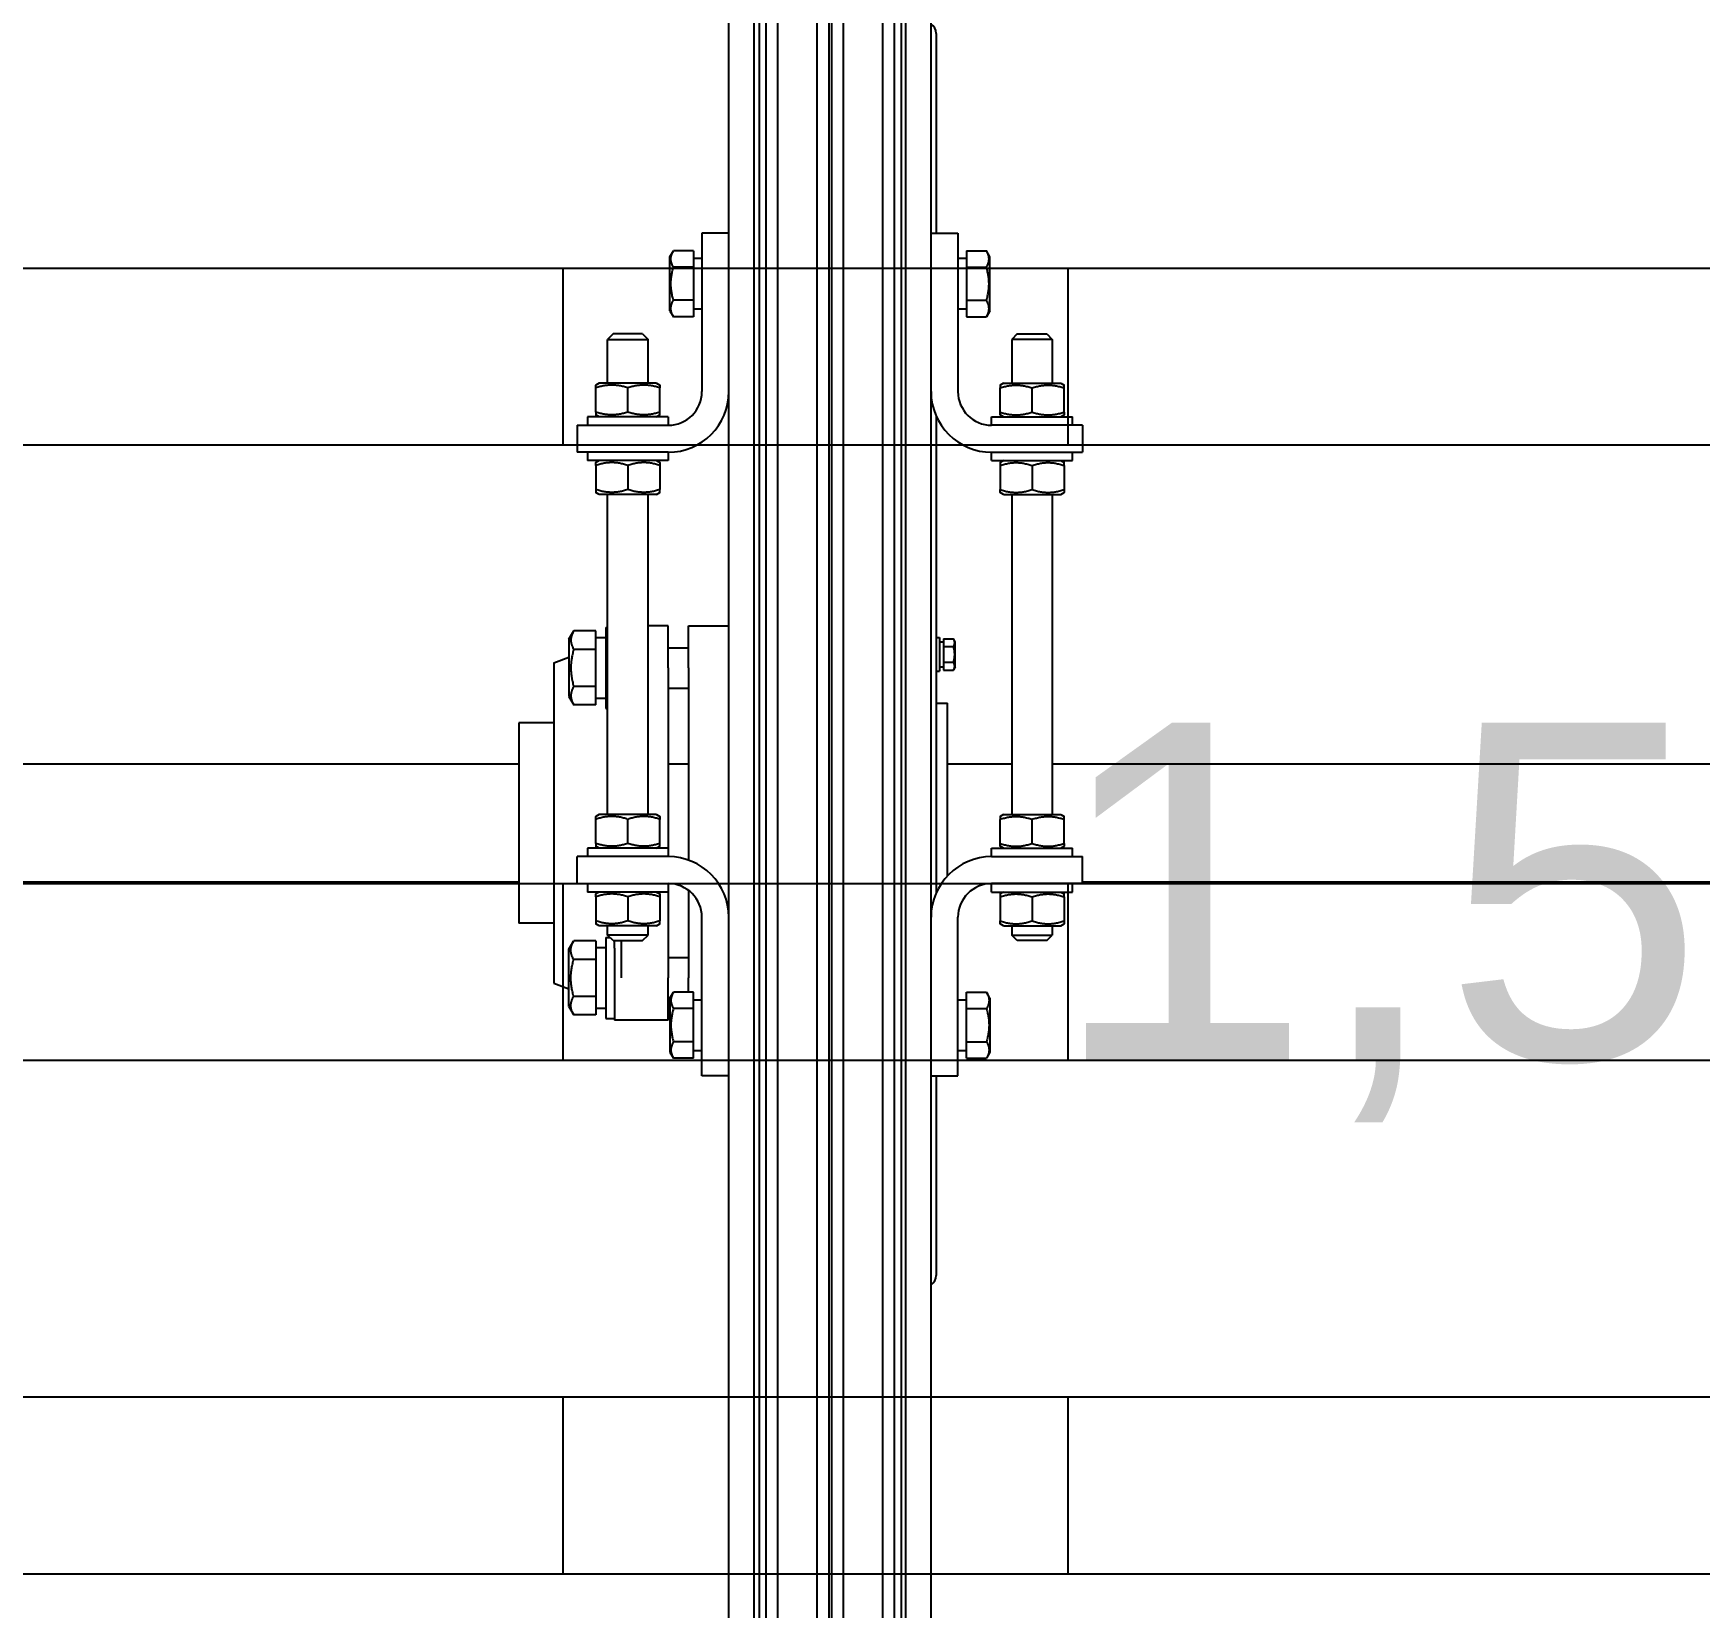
# Model space of a CAD drawing. Header units: millimetres. Extents: x -383313 to -161684, y -117025 to 99224.
# Drawn here: x -332579.1 to -332084.4, y 30112 to 30579.1 of the extents above; entities that cross this region are included whole.
import ezdxf

# ---------------------------------------------------------------- set-up
doc = ezdxf.new("R2010")
doc.units = ezdxf.units.MM
doc.header["$MEASUREMENT"] = 0
doc.layers.add('PV-F89', color=7, linetype='Continuous')
doc.styles.add('PSTUDIO', font='arial.ttf')

# ---------------------------------------------------------------- blocks, each defined once
blk = doc.blocks.new('паллета1')
at = {"color": 44}
for p, q in [((282.5, -600), (282.5, 600)), ((335, 600), (335, -600)), ((465, -600), (465, 600)), ((517.5, -600), (517.5, 600)), ((617.5, 600), (617.5, -600)), ((670, 600), (670, -600)), ((335, 75), (282.5, 75)), ((517.5, 75), (465, 75)), ((670, 75), (617.5, 75)), ((282.5, -75), (335, -75)), ((465, -75), (517.5, -75)), ((617.5, -75), (670, -75))]:
    blk.add_line(p, q, dxfattribs=at)
blk = doc.blocks.new('*U149')
at = {"layer": 'PV-F89'}
for p, q in [((2330.35, 1882.47), (2330.35, 1536.27)), ((2365.35, 1882.47), (2365.35, 1536.27)), ((2377.6, 1536.27), (2318.1, 1536.27)), ((2318.1, 1525.87), (2318.1, 1536.27)), ((2377.6, 1525.87), (2377.6, 1536.27)), ((2300.3, 1525.87), (2298.66, 1521.37)), ((2395.4, 1525.87), (2300.3, 1525.87)), ((2395.4, 1525.87), (2397.04, 1521.37)), ((2293.35, 1521.37), (2290.88, 1519.94)), ((2290.88, 1513.37), (2290.88, 1519.94)), ((2293.35, 1521.37), (2310.35, 1521.37)), ((2296.36, 1513.37), (2296.36, 1519.94)), ((2307.33, 1513.37), (2307.33, 1519.94)), ((2310.35, 1521.37), (2312.82, 1519.94)), ((2312.82, 1513.37), (2312.82, 1519.94)), ((2329.85, 1518.87), (2329.85, 1491.87)), ((2329.85, 1518.87), (2337.85, 1518.87)), ((2337.85, 1491.87), (2337.85, 1518.87)), ((2385.35, 1521.37), (2382.88, 1519.94)), ((2382.88, 1513.37), (2382.88, 1519.94)), ((2402.35, 1521.37), (2385.35, 1521.37)), ((2388.36, 1513.37), (2388.36, 1519.94)), ((2399.33, 1513.37), (2399.33, 1519.94)), ((2402.35, 1521.37), (2404.82, 1519.94)), ((2404.82, 1513.37), (2404.82, 1519.94)), ((2457.85, 1491.87), (2457.85, 1518.87)), ((2465.85, 1518.87), (2457.85, 1518.87)), ((2465.85, 1518.87), (2465.85, 1491.87)), ((2327.35, 1491.87), (2327.35, 1515.87)), ((2329.85, 1515.87), (2327.35, 1515.87)), ((2340.35, 1515.87), (2337.85, 1515.87)), ((2340.35, 1491.87), (2340.35, 1515.87)), ((2455.35, 1491.87), (2455.35, 1515.87)), ((2457.85, 1515.87), (2455.35, 1515.87)), ((2468.35, 1515.87), (2465.85, 1515.87)), ((2468.35, 1491.87), (2468.35, 1515.87)), ((2313.85, 1510.37), (2289.85, 1510.37)), ((2289.85, 1510.37), (2289.85, 1507.87)), ((2296.36, 1513.37), (2290.88, 1513.37)), ((2292.85, 1513.37), (2292.85, 1510.37)), ((2307.33, 1513.37), (2296.36, 1513.37)), ((2312.82, 1513.37), (2307.33, 1513.37)), ((2310.85, 1513.37), (2310.85, 1510.37)), ((2312.95, 1508.27), (2314.55, 1509.87)), ((2313.85, 1510.37), (2313.85, 1509.17)), ((2314.55, 1497.87), (2314.55, 1509.87)), ((2314.55, 1509.87), (2317.35, 1509.87)), ((2317.35, 1512.37), (2317.93, 1513.37)), ((2317.35, 1503.87), (2317.35, 1512.37)), ((2325.92, 1513.37), (2318.78, 1513.37)), ((2327.35, 1512.37), (2326.77, 1513.37)), ((2340.35, 1512.37), (2340.93, 1513.37)), ((2341.78, 1513.37), (2348.92, 1513.37)), ((2350.35, 1512.37), (2349.77, 1513.37)), ((2350.35, 1503.87), (2350.35, 1512.37)), ((2350.35, 1509.87), (2445.35, 1509.87)), ((2405.85, 1510.37), (2381.85, 1510.37)), ((2381.85, 1510.37), (2381.85, 1509.87)), ((2382.88, 1513.37), (2388.36, 1513.37)), ((2384.85, 1513.37), (2384.85, 1510.37)), ((2388.36, 1513.37), (2399.33, 1513.37)), ((2399.33, 1513.37), (2404.82, 1513.37)), ((2402.85, 1513.37), (2402.85, 1510.37)), ((2405.85, 1510.37), (2405.85, 1509.87)), ((2445.35, 1512.37), (2445.93, 1513.37)), ((2445.35, 1503.87), (2445.35, 1512.37)), ((2453.92, 1513.37), (2446.78, 1513.37)), ((2455.35, 1512.37), (2454.77, 1513.37)), ((2468.35, 1512.37), (2468.93, 1513.37)), ((2469.78, 1513.37), (2476.92, 1513.37)), ((2478.35, 1512.37), (2477.77, 1513.37)), ((2478.35, 1503.87), (2478.35, 1512.37)), ((2478.35, 1509.87), (2491.35, 1509.87)), ((2491.35, 1509.87), (2491.35, 1497.87)), ((2492.95, 1508.27), (2491.35, 1509.87)), ((2310.69, 1507.87), (2289.35, 1507.87)), ((2289.35, 1505.87), (2289.35, 1507.87)), ((2289.35, 1491.87), (2289.35, 1505.87)), ((2312.95, 1505.87), (2301.85, 1505.87)), ((2310.69, 1507.87), (2312.95, 1507.87)), ((2312.95, 1508.27), (2312.95, 1499.47)), ((2317.35, 1495.37), (2317.35, 1503.87)), ((2325.92, 1503.87), (2318.78, 1503.87)), ((2341.78, 1503.87), (2348.92, 1503.87)), ((2350.35, 1495.37), (2350.35, 1503.87)), ((2445.35, 1495.37), (2445.35, 1503.87)), ((2453.92, 1503.87), (2446.78, 1503.87)), ((2469.78, 1503.87), (2476.92, 1503.87)), ((2478.35, 1495.37), (2478.35, 1503.87)), ((2492.95, 1499.47), (2492.95, 1508.27)), ((2312.95, 1499.47), (2314.55, 1497.87)), ((2492.95, 1499.47), (2491.35, 1497.87)), ((2314.55, 1497.87), (2317.35, 1497.87)), ((2317.35, 1495.37), (2317.93, 1494.37)), ((2325.92, 1494.37), (2318.78, 1494.37)), ((2327.35, 1495.37), (2326.77, 1494.37)), ((2340.35, 1495.37), (2340.93, 1494.37)), ((2341.78, 1494.37), (2348.92, 1494.37)), ((2350.35, 1495.37), (2349.77, 1494.37)), ((2350.35, 1497.87), (2445.35, 1497.87)), ((2406.35, 1491.87), (2406.35, 1497.87)), ((2445.35, 1495.37), (2445.93, 1494.37)), ((2453.92, 1494.37), (2446.78, 1494.37)), ((2455.35, 1495.37), (2454.77, 1494.37)), ((2468.35, 1495.37), (2468.93, 1494.37)), ((2469.78, 1494.37), (2476.92, 1494.37)), ((2478.35, 1495.37), (2477.77, 1494.37)), ((2478.35, 1497.87), (2491.35, 1497.87)), ((2279.85, 1491.37), (2278.03, 1490.32)), ((2278.03, 1484.37), (2278.03, 1490.32)), ((2295.85, 1491.37), (2279.85, 1491.37)), ((2282.94, 1484.37), (2282.94, 1490.32)), ((2289.35, 1491.87), (2301.85, 1491.87)), ((2292.76, 1484.37), (2292.76, 1490.32)), ((2295.85, 1491.37), (2295.85, 1491.87)), ((2295.85, 1491.37), (2297.66, 1490.32)), ((2297.66, 1484.37), (2297.66, 1490.32)), ((2327.35, 1491.87), (2301.85, 1491.87)), ((2307.85, 1485.87), (2307.85, 1491.87)), ((2329.85, 1491.87), (2327.35, 1491.87)), ((2340.35, 1491.87), (2337.85, 1491.87)), ((2393.85, 1491.87), (2340.35, 1491.87)), ((2365.35, 1491.87), (2365.35, 1485.87)), ((2387.85, 1491.87), (2387.85, 1485.87)), ((2393.85, 1491.87), (2406.35, 1491.87)), ((2399.85, 1491.87), (2399.85, 1485.87)), ((2457.85, 1491.87), (2455.35, 1491.87)), ((2468.35, 1491.87), (2465.85, 1491.87)), ((2499.85, 1491.37), (2498.03, 1490.32)), ((2498.03, 1484.37), (2498.03, 1490.32)), ((2499.85, 1491.37), (2515.85, 1491.37)), ((2502.94, 1484.37), (2502.94, 1490.32)), ((2512.76, 1484.37), (2512.76, 1490.32)), ((2515.85, 1491.37), (2517.66, 1490.32)), ((2517.66, 1484.37), (2517.66, 1490.32)), ((2278.03, 1484.37), (2282.94, 1484.37)), ((2280.35, 1484.37), (2280.35, 1481.87)), ((2282.94, 1484.37), (2292.76, 1484.37)), ((2292.76, 1484.37), (2297.66, 1484.37)), ((2295.35, 1484.37), (2295.35, 1481.87)), ((2297.66, 1485.87), (2301.85, 1485.87)), ((2327.85, 1485.87), (2301.85, 1485.87)), ((2393.85, 1485.87), (2336.82, 1485.87)), ((2393.85, 1485.87), (2406.35, 1485.87)), ((2406.35, 1485.87), (2406.35, 1473.87)), ((2502.94, 1484.37), (2498.03, 1484.37)), ((2500.35, 1481.87), (2500.35, 1484.37)), ((2512.76, 1484.37), (2502.94, 1484.37)), ((2517.66, 1484.37), (2512.76, 1484.37)), ((2515.35, 1481.87), (2515.35, 1484.37)), ((2272.85, 1481.87), (2319.85, 1481.87)), ((2272.85, 1473.87), (2272.85, 1481.87)), ((2522.85, 1481.87), (2475.85, 1481.87)), ((2522.85, 1473.87), (2522.85, 1481.87)), ((1757.85, 1473.87), (3037.85, 1473.87)), ((1757.85, 1466.37), (3037.85, 1466.37)), ((3037.85, 1464.92), (1757.85, 1464.92)), ((3037.85, 1462.91), (1757.85, 1462.91)), ((3037.85, 1459.41), (1757.85, 1459.41)), ((3037.85, 1447.73), (1757.85, 1447.73)), ((3037.85, 1444.23), (1757.85, 1444.23)), ((3037.85, 1443.45), (1757.85, 1443.45)), ((3037.85, 1439.95), (1757.85, 1439.95)), ((3037.85, 1428.27), (1757.85, 1428.27)), ((3037.85, 1424.77), (1757.85, 1424.77)), ((3037.85, 1422.76), (1757.85, 1422.76)), ((1757.85, 1421.37), (3037.85, 1421.37)), ((1757.85, 1413.87), (3037.85, 1413.87)), ((2272.85, 1412.37), (2213.55, 1412.37)), ((2272.85, 1413.87), (2272.85, 1405.87)), ((2468.66, 1412.37), (2327.04, 1412.37)), ((2383.35, 1412.37), (2383.35, 1409.02)), ((2392.85, 1412.37), (2392.85, 1411.37)), ((2402.85, 1411.37), (2392.85, 1411.37)), ((2395.54, 1410.17), (2393.23, 1410.17)), ((2393.23, 1410.17), (2393.23, 1407.2)), ((2394.15, 1411.37), (2394.15, 1410.17)), ((2400.16, 1410.17), (2395.54, 1410.17)), ((2395.54, 1410.17), (2395.54, 1407.2)), ((2402.47, 1410.17), (2400.16, 1410.17)), ((2400.16, 1410.17), (2400.16, 1407.2)), ((2401.55, 1411.37), (2401.55, 1410.17)), ((2402.47, 1410.17), (2402.47, 1407.2)), ((2402.85, 1412.37), (2402.85, 1411.37)), ((2522.85, 1413.87), (2522.85, 1405.87)), ((2582.15, 1412.37), (2522.85, 1412.37)), ((2272.85, 1405.87), (2319.85, 1405.87)), ((2280.35, 1405.87), (2280.35, 1403.37)), ((2295.35, 1405.87), (2295.35, 1403.37)), ((2332.14, 1409.02), (2347.85, 1409.02)), ((2347.85, 1409.02), (2383.35, 1409.02)), ((2365.35, 1409.02), (2365.35, 1389.87)), ((2394.15, 1406.67), (2393.23, 1407.2)), ((2394.15, 1406.67), (2401.55, 1406.67)), ((2401.55, 1406.67), (2402.47, 1407.2)), ((2522.85, 1405.87), (2475.85, 1405.87)), ((2500.35, 1403.37), (2500.35, 1405.87)), ((2515.35, 1403.37), (2515.35, 1405.87)), ((2278.03, 1403.37), (2282.94, 1403.37)), ((2278.03, 1403.37), (2278.03, 1397.41)), ((2282.94, 1403.37), (2292.76, 1403.37)), ((2282.94, 1403.37), (2282.94, 1397.41)), ((2292.76, 1403.37), (2297.66, 1403.37)), ((2292.76, 1403.37), (2292.76, 1397.41)), ((2297.66, 1403.37), (2297.66, 1397.41)), ((2502.94, 1403.37), (2498.03, 1403.37)), ((2498.03, 1403.37), (2498.03, 1397.41)), ((2512.76, 1403.37), (2502.94, 1403.37)), ((2502.94, 1403.37), (2502.94, 1397.41)), ((2517.66, 1403.37), (2512.76, 1403.37)), ((2512.76, 1403.37), (2512.76, 1397.41)), ((2517.66, 1403.37), (2517.66, 1397.41)), ((2279.85, 1396.37), (2278.03, 1397.41)), ((2295.85, 1396.37), (2279.85, 1396.37)), ((2295.85, 1396.37), (2297.66, 1397.41)), ((2327.35, 1395.87), (2327.35, 1371.87)), ((2327.35, 1395.87), (2329.85, 1395.87)), ((2329.85, 1368.87), (2329.85, 1395.87)), ((2337.85, 1395.87), (2337.85, 1368.87)), ((2337.85, 1395.87), (2340.35, 1395.87)), ((2340.35, 1395.87), (2340.35, 1371.87)), ((2455.35, 1395.87), (2455.35, 1371.87)), ((2455.35, 1395.87), (2457.85, 1395.87)), ((2457.85, 1395.87), (2457.85, 1368.87)), ((2465.85, 1395.87), (2468.35, 1395.87)), ((2465.85, 1368.87), (2465.85, 1395.87)), ((2468.35, 1395.87), (2468.35, 1371.87)), ((2499.85, 1396.37), (2498.03, 1397.41)), ((2499.85, 1396.37), (2515.85, 1396.37)), ((2515.85, 1396.37), (2517.66, 1397.41)), ((2317.35, 1392.37), (2317.93, 1393.37)), ((2317.35, 1392.37), (2317.35, 1383.87)), ((2325.92, 1393.37), (2318.78, 1393.37)), ((2327.35, 1392.37), (2326.77, 1393.37)), ((2340.35, 1392.37), (2340.93, 1393.37)), ((2341.78, 1393.37), (2348.92, 1393.37)), ((2350.35, 1392.37), (2349.77, 1393.37)), ((2350.35, 1392.37), (2350.35, 1383.87)), ((2445.35, 1392.37), (2445.93, 1393.37)), ((2445.35, 1392.37), (2445.35, 1383.87)), ((2453.92, 1393.37), (2446.78, 1393.37)), ((2455.35, 1392.37), (2454.77, 1393.37)), ((2468.35, 1392.37), (2468.93, 1393.37)), ((2469.78, 1393.37), (2476.92, 1393.37)), ((2478.35, 1392.37), (2477.77, 1393.37)), ((2478.35, 1392.37), (2478.35, 1383.87)), ((2312.95, 1388.27), (2314.55, 1389.87)), ((2312.95, 1379.47), (2312.95, 1388.27)), ((2314.55, 1389.87), (2314.55, 1377.87)), ((2317.35, 1389.87), (2314.55, 1389.87)), ((2445.35, 1389.87), (2350.35, 1389.87)), ((2491.35, 1389.87), (2478.35, 1389.87)), ((2491.35, 1377.87), (2491.35, 1389.87)), ((2492.95, 1388.27), (2491.35, 1389.87)), ((2492.95, 1388.27), (2492.95, 1379.47)), ((2317.35, 1383.87), (2317.35, 1375.37)), ((2325.92, 1383.87), (2318.78, 1383.87)), ((2341.78, 1383.87), (2348.92, 1383.87)), ((2350.35, 1383.87), (2350.35, 1375.37)), ((2445.35, 1383.87), (2445.35, 1375.37)), ((2453.92, 1383.87), (2446.78, 1383.87)), ((2469.78, 1383.87), (2476.92, 1383.87)), ((2478.35, 1383.87), (2478.35, 1375.37)), ((2312.95, 1379.47), (2314.55, 1377.87)), ((2317.35, 1377.87), (2314.55, 1377.87)), ((2317.35, 1375.37), (2317.93, 1374.37)), ((2327.35, 1375.37), (2326.77, 1374.37)), ((2340.35, 1375.37), (2340.93, 1374.37)), ((2350.35, 1375.37), (2349.77, 1374.37)), ((2445.35, 1377.87), (2350.35, 1377.87)), ((2365.35, 1377.87), (2365.35, 1163.72)), ((2445.35, 1375.37), (2445.93, 1374.37)), ((2455.35, 1375.37), (2454.77, 1374.37)), ((2468.35, 1375.37), (2468.93, 1374.37)), ((2478.35, 1375.37), (2477.77, 1374.37)), ((2491.35, 1377.87), (2478.35, 1377.87)), ((2492.95, 1379.47), (2491.35, 1377.87)), ((2325.92, 1374.37), (2318.78, 1374.37)), ((2327.35, 1371.87), (2329.85, 1371.87)), ((2337.85, 1371.87), (2340.35, 1371.87)), ((2341.78, 1374.37), (2348.92, 1374.37)), ((2453.92, 1374.37), (2446.78, 1374.37)), ((2455.35, 1371.87), (2457.85, 1371.87)), ((2465.85, 1371.87), (2468.35, 1371.87)), ((2469.78, 1374.37), (2476.92, 1374.37)), ((2329.85, 1368.87), (2337.85, 1368.87)), ((2330.35, 1368.87), (2330.35, 1163.72)), ((2465.85, 1368.87), (2457.85, 1368.87))]:
    blk.add_line(p, q, dxfattribs=at)
for centre, radius, start, end in [((2319.85, 1491.87), 18, 270, 360), ((2319.85, 1491.87), 10, -90, 0), ((2475.85, 1491.87), 18, 180, 270), ((2475.85, 1491.87), 10, 180, 270), ((2213.55, 1415.57), 3.2, 212.09, 270), ((2319.85, 1395.87), 18, 0, 90), ((2475.85, 1395.87), 18, 90, 180), ((2582.15, 1415.57), 3.2, 270, 327.91), ((2319.85, 1395.87), 10, 0, 90), ((2475.85, 1395.87), 10, 90, 180)]:
    blk.add_arc(centre, radius, start, end, dxfattribs=at)
for points, weights in [([(2290.88, 1519.94), (2293.62, 1521.52), (2296.36, 1519.94)], [1.29573137036, 1.49618171095, 1.29573137036]), ([(2296.36, 1519.94), (2301.85, 1521.52), (2307.33, 1519.94)], [1.29573137036, 1.49618171095, 1.29573137036]), ([(2307.33, 1519.94), (2310.08, 1521.52), (2312.82, 1519.94)], [1.29573137036, 1.49618171095, 1.29573137036]), ([(2388.36, 1519.94), (2385.62, 1521.52), (2382.88, 1519.94)], [1.29573137036, 1.49618171095, 1.29573137036]), ([(2399.33, 1519.94), (2393.85, 1521.52), (2388.36, 1519.94)], [1.29573137036, 1.49618171095, 1.29573137036]), ([(2404.82, 1519.94), (2402.08, 1521.52), (2399.33, 1519.94)], [1.29573137036, 1.49618171095, 1.29573137036]), ([(2318.78, 1513.37), (2317.93, 1513.37), (2317.93, 1513.37)], [1.29573137036, 1.39595654066, 1.39595654066]), ([(2318.78, 1503.87), (2317.19, 1508.62), (2318.78, 1513.37)], [1.29573137036, 1.49618171095, 1.29573137036]), ([(2325.92, 1513.37), (2326.77, 1513.37), (2326.77, 1513.37)], [1.29573137036, 1.39595654066, 1.39595654066]), ([(2325.92, 1503.87), (2327.51, 1508.62), (2325.92, 1513.37)], [1.29573137036, 1.49618171095, 1.29573137036]), ([(2341.78, 1503.87), (2340.19, 1508.62), (2341.78, 1513.37)], [1.29573137036, 1.49618171095, 1.29573137036]), ([(2341.78, 1513.37), (2340.93, 1513.37), (2340.93, 1513.37)], [1.29573137036, 1.39595654066, 1.39595654066]), ([(2348.92, 1513.37), (2349.77, 1513.37), (2349.77, 1513.37)], [1.29573137036, 1.39595654066, 1.39595654066]), ([(2348.92, 1503.87), (2350.51, 1508.62), (2348.92, 1513.37)], [1.29573137036, 1.49618171095, 1.29573137036]), ([(2446.78, 1513.37), (2445.93, 1513.37), (2445.93, 1513.37)], [1.29573137036, 1.39595654066, 1.39595654066]), ([(2446.78, 1503.87), (2445.19, 1508.62), (2446.78, 1513.37)], [1.29573137036, 1.49618171095, 1.29573137036]), ([(2453.92, 1513.37), (2454.77, 1513.37), (2454.77, 1513.37)], [1.29573137036, 1.39595654065, 1.39595654066]), ([(2453.92, 1503.87), (2455.51, 1508.62), (2453.92, 1513.37)], [1.29573137036, 1.49618171095, 1.29573137036]), ([(2469.78, 1503.87), (2468.19, 1508.62), (2469.78, 1513.37)], [1.29573137036, 1.49618171095, 1.29573137036]), ([(2469.78, 1513.37), (2468.93, 1513.37), (2468.93, 1513.37)], [1.29573137036, 1.39595654066, 1.39595654066]), ([(2476.92, 1513.37), (2477.77, 1513.37), (2477.77, 1513.37)], [1.29573137036, 1.39595654066, 1.39595654066]), ([(2476.92, 1503.87), (2478.51, 1508.62), (2476.92, 1513.37)], [1.29573137036, 1.49618171095, 1.29573137036]), ([(2318.78, 1494.37), (2317.19, 1499.12), (2318.78, 1503.87)], [1.29573137036, 1.49618171095, 1.29573137036]), ([(2325.92, 1494.37), (2327.51, 1499.12), (2325.92, 1503.87)], [1.29573137036, 1.49618171095, 1.29573137036]), ([(2341.78, 1494.37), (2340.19, 1499.12), (2341.78, 1503.87)], [1.29573137036, 1.49618171095, 1.29573137036]), ([(2348.92, 1494.37), (2350.51, 1499.12), (2348.92, 1503.87)], [1.29573137036, 1.49618171095, 1.29573137036]), ([(2446.78, 1494.37), (2445.19, 1499.12), (2446.78, 1503.87)], [1.29573137036, 1.49618171095, 1.29573137036]), ([(2453.92, 1494.37), (2455.51, 1499.12), (2453.92, 1503.87)], [1.29573137036, 1.49618171095, 1.29573137036]), ([(2469.78, 1494.37), (2468.19, 1499.12), (2469.78, 1503.87)], [1.29573137036, 1.49618171095, 1.29573137036]), ([(2476.92, 1494.37), (2478.51, 1499.12), (2476.92, 1503.87)], [1.29573137036, 1.49618171095, 1.29573137036]), ([(2317.93, 1494.37), (2317.93, 1494.37), (2318.78, 1494.37)], [1.39595654066, 1.39595654066, 1.29573137036]), ([(2326.77, 1494.37), (2326.77, 1494.37), (2325.92, 1494.37)], [1.39595654066, 1.39595654066, 1.29573137036]), ([(2340.93, 1494.37), (2340.93, 1494.37), (2341.78, 1494.37)], [1.39595654066, 1.39595654066, 1.29573137036]), ([(2349.77, 1494.37), (2349.77, 1494.37), (2348.92, 1494.37)], [1.39595654066, 1.39595654066, 1.29573137036]), ([(2445.93, 1494.37), (2445.93, 1494.37), (2446.78, 1494.37)], [1.39595654066, 1.39595654066, 1.29573137036]), ([(2454.77, 1494.37), (2454.77, 1494.37), (2453.92, 1494.37)], [1.39595654066, 1.39595654066, 1.29573137036]), ([(2468.93, 1494.37), (2468.93, 1494.37), (2469.78, 1494.37)], [1.39595654066, 1.39595654066, 1.29573137036]), ([(2477.77, 1494.37), (2477.77, 1494.37), (2476.92, 1494.37)], [1.39595654066, 1.39595654066, 1.29573137036]), ([(2282.94, 1490.32), (2280.49, 1491.74), (2278.03, 1490.32)], [1.22364575665, 1.41294441399, 1.22364575665]), ([(2292.76, 1490.32), (2287.85, 1491.74), (2282.94, 1490.32)], [1.22364575665, 1.41294441399, 1.22364575665]), ([(2297.66, 1490.32), (2295.21, 1491.74), (2292.76, 1490.32)], [1.22364575665, 1.41294441399, 1.22364575665]), ([(2498.03, 1490.32), (2500.49, 1491.74), (2502.94, 1490.32)], [1.22364575665, 1.41294441399, 1.22364575665]), ([(2502.94, 1490.32), (2507.85, 1491.74), (2512.76, 1490.32)], [1.22364575665, 1.41294441399, 1.22364575665]), ([(2512.76, 1490.32), (2515.21, 1491.74), (2517.66, 1490.32)], [1.22364575665, 1.41294441399, 1.22364575665]), ([(2393.23, 1407.2), (2394.39, 1406.53), (2395.54, 1407.2)], [1.10447333225, 1.27533595138, 1.10447333224]), ([(2395.54, 1407.2), (2397.85, 1406.53), (2400.16, 1407.2)], [1.10447333225, 1.27533595138, 1.10447333224]), ([(2400.16, 1407.2), (2401.31, 1406.53), (2402.47, 1407.2)], [1.10447333225, 1.27533595138, 1.10447333224]), ([(2282.94, 1397.41), (2280.49, 1396), (2278.03, 1397.41)], [1.22364575665, 1.41294441399, 1.22364575665]), ([(2292.76, 1397.41), (2287.85, 1396), (2282.94, 1397.41)], [1.22364575665, 1.41294441399, 1.22364575665]), ([(2297.66, 1397.41), (2295.21, 1396), (2292.76, 1397.41)], [1.22364575665, 1.41294441399, 1.22364575665]), ([(2498.03, 1397.41), (2500.49, 1396), (2502.94, 1397.41)], [1.22364575665, 1.41294441399, 1.22364575665]), ([(2502.94, 1397.41), (2507.85, 1396), (2512.76, 1397.41)], [1.22364575665, 1.41294441399, 1.22364575665]), ([(2512.76, 1397.41), (2515.21, 1396), (2517.66, 1397.41)], [1.22364575665, 1.41294441399, 1.22364575665]), ([(2317.93, 1393.37), (2317.93, 1393.37), (2318.78, 1393.37)], [1.39595654066, 1.39595654066, 1.29573137036]), ([(2318.78, 1393.37), (2317.19, 1388.62), (2318.78, 1383.87)], [1.29573137036, 1.49618171095, 1.29573137036]), ([(2326.77, 1393.37), (2326.77, 1393.37), (2325.92, 1393.37)], [1.39595654066, 1.39595654066, 1.29573137036]), ([(2325.92, 1393.37), (2327.51, 1388.62), (2325.92, 1383.87)], [1.29573137036, 1.49618171095, 1.29573137036]), ([(2340.93, 1393.37), (2340.93, 1393.37), (2341.78, 1393.37)], [1.39595654066, 1.39595654066, 1.29573137036]), ([(2341.78, 1393.37), (2340.19, 1388.62), (2341.78, 1383.87)], [1.29573137036, 1.49618171095, 1.29573137036]), ([(2349.77, 1393.37), (2349.77, 1393.37), (2348.92, 1393.37)], [1.39595654066, 1.39595654066, 1.29573137036]), ([(2348.92, 1393.37), (2350.51, 1388.62), (2348.92, 1383.87)], [1.29573137036, 1.49618171095, 1.29573137036]), ([(2445.93, 1393.37), (2445.93, 1393.37), (2446.78, 1393.37)], [1.39595654066, 1.39595654066, 1.29573137036]), ([(2446.78, 1393.37), (2445.19, 1388.62), (2446.78, 1383.87)], [1.29573137036, 1.49618171095, 1.29573137036]), ([(2454.77, 1393.37), (2454.77, 1393.37), (2453.92, 1393.37)], [1.39595654066, 1.39595654066, 1.29573137036]), ([(2453.92, 1393.37), (2455.51, 1388.62), (2453.92, 1383.87)], [1.29573137036, 1.49618171095, 1.29573137036]), ([(2468.93, 1393.37), (2468.93, 1393.37), (2469.78, 1393.37)], [1.39595654066, 1.39595654066, 1.29573137036]), ([(2469.78, 1393.37), (2468.19, 1388.62), (2469.78, 1383.87)], [1.29573137036, 1.49618171095, 1.29573137036]), ([(2477.77, 1393.37), (2477.77, 1393.37), (2476.92, 1393.37)], [1.39595654066, 1.39595654066, 1.29573137036]), ([(2476.92, 1393.37), (2478.51, 1388.62), (2476.92, 1383.87)], [1.29573137036, 1.49618171095, 1.29573137036]), ([(2318.78, 1383.87), (2317.19, 1379.12), (2318.78, 1374.37)], [1.29573137036, 1.49618171095, 1.29573137036]), ([(2325.92, 1383.87), (2327.51, 1379.12), (2325.92, 1374.37)], [1.29573137036, 1.49618171095, 1.29573137036]), ([(2341.78, 1383.87), (2340.19, 1379.12), (2341.78, 1374.37)], [1.29573137036, 1.49618171095, 1.29573137036]), ([(2348.92, 1383.87), (2350.51, 1379.12), (2348.92, 1374.37)], [1.29573137036, 1.49618171095, 1.29573137036]), ([(2446.78, 1383.87), (2445.19, 1379.12), (2446.78, 1374.37)], [1.29573137036, 1.49618171095, 1.29573137036]), ([(2453.92, 1383.87), (2455.51, 1379.12), (2453.92, 1374.37)], [1.29573137036, 1.49618171095, 1.29573137036]), ([(2469.78, 1383.87), (2468.19, 1379.12), (2469.78, 1374.37)], [1.29573137036, 1.49618171095, 1.29573137036]), ([(2476.92, 1383.87), (2478.51, 1379.12), (2476.92, 1374.37)], [1.29573137036, 1.49618171095, 1.29573137036]), ([(2318.78, 1374.37), (2317.93, 1374.37), (2317.93, 1374.37)], [1.29573137036, 1.39595654066, 1.39595654066]), ([(2325.92, 1374.37), (2326.77, 1374.37), (2326.77, 1374.37)], [1.29573137036, 1.39595654066, 1.39595654066]), ([(2341.78, 1374.37), (2340.93, 1374.37), (2340.93, 1374.37)], [1.29573137036, 1.39595654066, 1.39595654066]), ([(2348.92, 1374.37), (2349.77, 1374.37), (2349.77, 1374.37)], [1.29573137036, 1.39595654066, 1.39595654066]), ([(2446.78, 1374.37), (2445.93, 1374.37), (2445.93, 1374.37)], [1.29573137036, 1.39595654066, 1.39595654066]), ([(2453.92, 1374.37), (2454.77, 1374.37), (2454.77, 1374.37)], [1.29573137036, 1.39595654065, 1.39595654066]), ([(2469.78, 1374.37), (2468.93, 1374.37), (2468.93, 1374.37)], [1.29573137036, 1.39595654066, 1.39595654066]), ([(2476.92, 1374.37), (2477.77, 1374.37), (2477.77, 1374.37)], [1.29573137036, 1.39595654066, 1.39595654066])]:
    blk.add_rational_spline(points, weights, degree=2, dxfattribs=at)

msp = doc.modelspace()

# ---------------------------------------------------------------- block references
at = {"color": 2, "rotation": 270}
msp.add_blockref('паллета1', (-332346.83992, 30791.89568), dxfattribs=at)
at = {"layer": 'PV-F89', "rotation": 90}
msp.add_blockref('*U149', (-330898.7111, 27996.96698), dxfattribs=at)

# ---------------------------------------------------------------- texts
at = {"ltscale": 100, "style": 'PSTUDIO'}
msp.add_text('1,5кВт', height=100, dxfattribs=at).set_placement((-332277.1787, 30274.59442))

doc.saveas('drawing.dxf')
